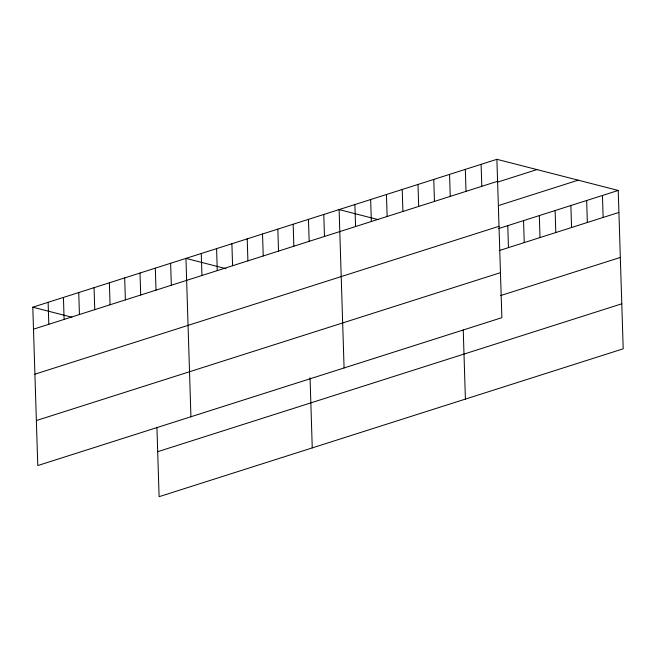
<?xml version="1.0" encoding="UTF-8"?>
<svg xmlns="http://www.w3.org/2000/svg" width="656" height="656" viewBox="0 0 656 656"><rect width="100%" height="100%" fill="white"/><g stroke="black" fill="none" stroke-linecap="round" stroke-linejoin="round"><path stroke-width="0.98" d="M496.895 159.31L501.873 317.676L37.777 465.555L32.8 307.188L496.895 159.31L618.223 190.445L623.2 348.812L159.105 496.69L156.932 427.532M33.489 329.173L497.584 181.294M497.945 182.007L536.928 169.584M499.29 205.312L578.182 180.17M34.907 374.182L498.995 226.304M498.486 228.6L618.223 190.445M499.175 250.584L618.911 212.429M36.359 420.545L500.454 272.666M500.594 295.585L620.33 257.439M157.694 451.681L621.79 303.802M378.184 219.621L339.103 209.592L344.08 367.959M225.992 268.665L185.951 258.39L190.929 416.757M32.8 307.188L71.889 317.217M602.446 195.472L603.135 217.456M586.661 200.498L587.358 222.482M570.884 205.533L571.573 227.517M555.107 210.56L555.796 232.544M539.33 215.586L540.019 237.57M523.545 220.613L524.242 242.597M507.769 225.639L508.457 247.624M481.11 164.336L481.807 186.32M465.334 169.363L466.022 191.347M463.234 329.935L465.407 399.094M449.557 174.389L450.246 196.382M433.772 179.424L434.469 201.408M417.995 184.451L418.684 206.435M402.218 189.477L402.907 211.462M386.441 194.504L387.13 216.488M370.656 199.531L371.353 221.515M354.88 204.557L355.568 226.541M323.785 214.471L324.474 236.455M308.468 219.35L309.165 241.334M310.058 377.766L312.256 447.892M293.158 224.229L293.847 246.213M277.841 229.108L278.529 251.092M262.523 233.987L263.22 255.971M247.214 238.866L247.902 260.85M231.896 243.745L232.585 265.729M216.578 248.632L217.275 270.616M201.269 253.511L201.958 275.495M170.634 263.269L171.323 285.253M155.324 268.148L156.013 290.132M140.007 273.027L140.696 295.011M124.689 277.906L125.378 299.89M109.372 282.785L110.069 304.769M94.062 287.672L94.751 309.657M78.745 292.551L79.433 314.536M63.427 297.43L64.124 319.415M48.118 302.309L48.806 324.294"/></g></svg>
